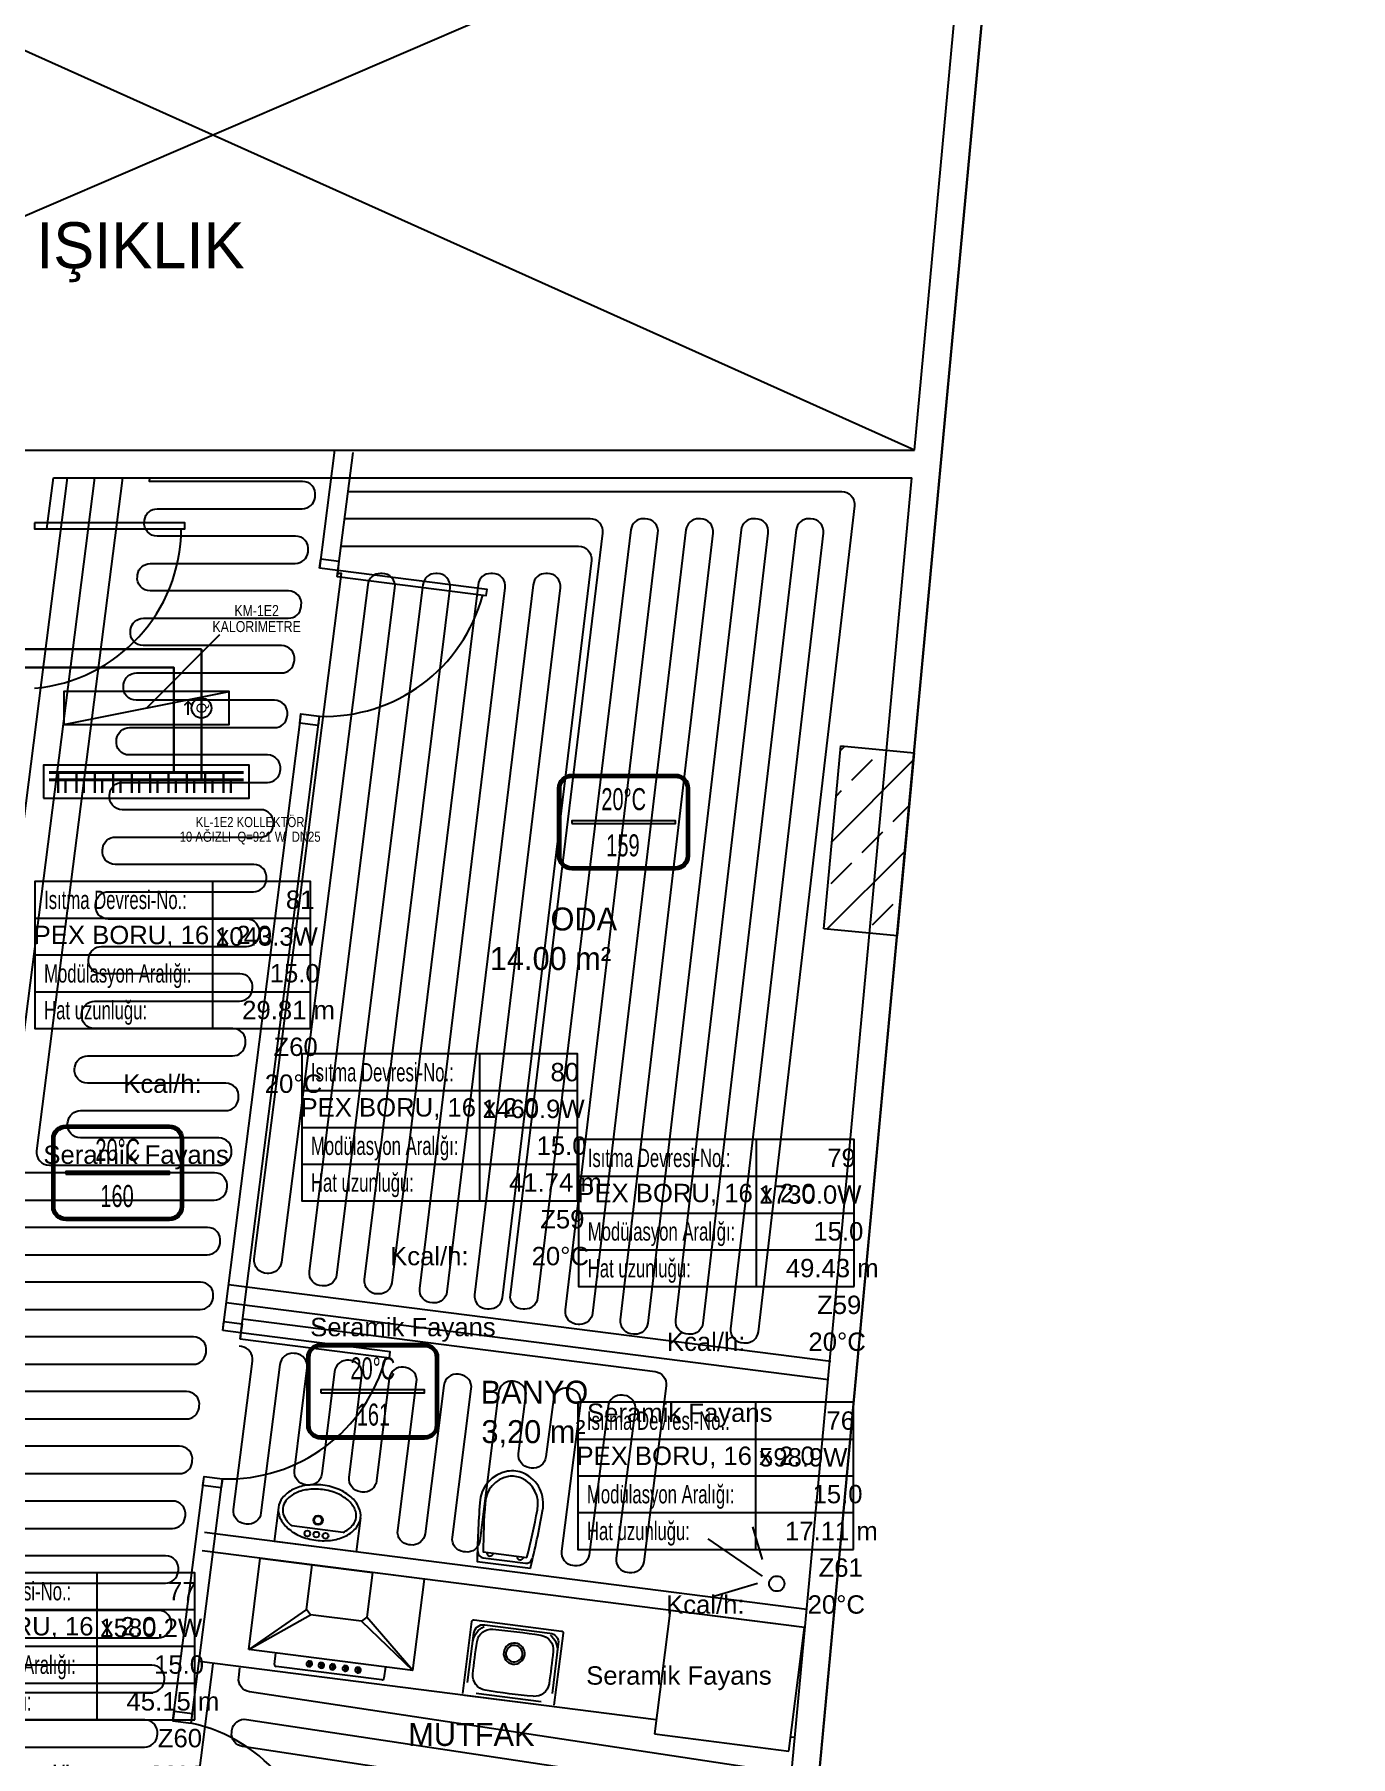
# Model space of a CAD drawing. Header units: centimetres. Extents: x 247996 to 315152, y -468471 to -440326.
# Drawn here: x 286127 to 286843, y -446262 to -445326 of the extents above; entities that cross this region are included whole.
import ezdxf
from ezdxf.enums import TextEntityAlignment as Align

# ---------------------------------------------------------------- set-up
doc = ezdxf.new("R2010")
doc.units = ezdxf.units.CM
doc.linetypes.add('ISITMA DONUS HATTI', pattern=[1.66, 1.57, -0.02, -0.07])
for name, color, linetype in [('SCOTT-MKDU0', 50, 'CONTINUOUS'), ('SCOTT-MTY-ISIKAYBIMAHAL', 2, 'CONTINUOUS'), ('SCOTT-MTY-KALORIMETRE', 6, 'Continuous'), ('SCOTT-MTY-KOLLETÖR', 7, 'CONTINUOUS'), ('SCOTT-MTY-PEX-BORU', 1, 'CONTINUOUS'), ('SCOTT-MTY-RADYATÖR', 2, 'CONTINUOUS'), ('SCOTT-MTY-SAYAC', 3, 'Continuous'), ('SCOTT-MTY-VANA', 1, 'Continuous')]:
    doc.layers.add(name, color=color, linetype=linetype)
doc.layers.add('SCOTT-MTY-ISITMA-DONUS-BORU', color=30, linetype='ISITMA DONUS HATTI', lineweight=30)
doc.layers.add('SCOTT-MTY-ISITMA-GIDIS-BORU', color=10, linetype='CONTINUOUS', lineweight=30)
doc.styles.add('MtXpl_Comic_Sans_MS', font='comic.ttf')
doc.styles.add('MTYCAPLT', font='arial.ttf')
doc.styles.add('ROTAS', font='arial.ttf')

# ---------------------------------------------------------------- blocks, each defined once
blk = doc.blocks.new('T-DOLAP')
blk.add_line((-45, -9), (45, 9))
blk.add_lwpolyline([(-45, -9), (45, -9), (45, 9), (-45, 9)], close=True)
blk = doc.blocks.new('T-KALORIMETRE')
for p, q in [((-10, 0), (-6, 0)), ((6, 0), (10, 0))]:
    blk.add_line(p, q)
blk.add_lwpolyline([(-4, 8), (4, 8), (2, 10), (4, 8), (2, 6)])
blk.add_circle((0, 0), 6)
at = {"style": 'ROTAS'}
blk.add_text('Q', height=6, dxfattribs=at).set_placement((0, 0), align=Align.MIDDLE_CENTER)
blk = doc.blocks.new('MTY-RADYATOR MAHAL0')
at = {"layer": 'SCOTT-MTY-ISIKAYBIMAHAL', "color": 2}
for points in [[(-35.71, 18.44), (-35.71, -18.44, 0.414214), (-28.21, -25.94), (28.21, -25.94, 0.414214), (35.71, -18.44), (35.71, 18.44, 0.414214), (28.21, 25.94), (-28.21, 25.94, 0.414214)], [(-34.21, 18.44), (-34.21, -18.44, 0.414214), (-28.21, -24.44), (28.21, -24.44, 0.414214), (34.21, -18.44), (34.21, 18.44, 0.414214), (28.21, 24.44), (-28.21, 24.44, 0.414214)]]:
    blk.add_lwpolyline(points, format="xyb", close=True, dxfattribs=at)
at = {"layer": 'SCOTT-MTY-ISIKAYBIMAHAL', "color": 4}
for points in [[(-35.21, 18.44), (-35.21, -18.44, 0.414214), (-28.21, -25.44), (28.21, -25.44, 0.414214), (35.21, -18.44), (35.21, 18.44, 0.414214), (28.21, 25.44), (-28.21, 25.44, 0.414214)], [(-34.71, 18.44), (-34.71, -18.44, 0.414214), (-28.21, -24.94), (28.21, -24.94, 0.414214), (34.71, -18.44), (34.71, 18.44, 0.414214), (28.21, 24.94), (-28.21, 24.94, 0.414214)]]:
    blk.add_lwpolyline(points, format="xyb", close=True, dxfattribs=at)
at = {"layer": 'SCOTT-MTY-ISIKAYBIMAHAL', "color": 2}
blk.add_lwpolyline([(-28.21, 0.75), (28.21, 0.75), (28.21, -0.75), (-28.21, -0.75)], close=True, dxfattribs=at)
at = {"layer": 'SCOTT-MTY-ISIKAYBIMAHAL', "color": 1, "style": 'MTYCAPLT', "width": 0.65}
for tag, p in [('MAHAL_001', (-14.86, 29.85)), ('NO_001', (-8.34, 6.72))]:
    blk.add_attdef(tag, p, '', height=12, rotation=359.99998, dxfattribs=at)
at = {"layer": 'SCOTT-MTY-ISIKAYBIMAHAL', "color": 4, "style": 'MTYCAPLT', "width": 0.65}
for tag, p in [('DERECE_001', (-22.83, -18.47)), ('ISIKAYBI_001', (-22.73, -41.1))]:
    blk.add_attdef(tag, p, '', height=12, rotation=359.99998, dxfattribs=at)
blk.add_attdef('ALAN', text='', height=12, rotation=359.99998, dxfattribs=at).set_placement((0, -50), align=Align.MIDDLE_CENTER)
blk = doc.blocks.new('MTY-ETIKET')
at = {"layer": 'SCOTT-MTY-RADYATÖR'}
for p, q in [((2.687, 0), (2.687, 8)), ((-7, 6), (8, 6)), ((-7, 4), (8, 4)), ((-7, 2), (8, 2))]:
    blk.add_line(p, q, dxfattribs=at)
blk.add_lwpolyline([(8, 0), (8, 8), (-7, 8), (-7, 0)], close=True, dxfattribs=at)
at = {"layer": 'SCOTT-MTY-RADYATÖR', "style": 'MTYCAPLT', "width": 0.65}
for s, p in [('Isıtma Devresi-No.:', (-6.5, 7)), ('Modülasyon Aralığı:', (-6.5, 3)), ('Hat uzunluğu:', (-6.5, 1))]:
    blk.add_text(s, height=1, rotation=359.99998, dxfattribs=at).set_placement(p, align=Align.MIDDLE_LEFT)
for tag, p in [('NO1_001', (5.8, 6.5)), ('AR_001', (6.25, 2.5)), ('UZ_001', (6.312, 0.509))]:
    blk.add_attdef(tag, p, '', height=1, rotation=359.99998, dxfattribs=at)
at = {"layer": 'SCOTT-MTY-RADYATÖR', "color": 2, "style": 'MTYCAPLT', "width": 0.65}
for tag, p in [('BORU_001', (-7.069, 4.59)), ('YER_001', (2.898, 4.5))]:
    blk.add_attdef(tag, p, '', height=1, dxfattribs=at)

msp = doc.modelspace()

# ---------------------------------------------------------------- linework, layer by layer
at = {"layer": 'SCOTT-MKDU0', "color": 8, "ltscale": 0.03}
for p, q in [((286455.97, -447327.49), (286843.21, -443160.12)), ((286843.21, -443160.12), (286455.97, -447327.49)), ((285826.1, -445551.67), (286638.44, -445201.67)), ((286605.92, -445551.67), (285826.1, -445201.67)), ((286605.92, -445551.67), (286638.44, -445201.67)), ((285550.35, -445551.67), (286605.92, -445551.67)), ((286282.38, -445615.83), (286290.56, -445551.67)), ((286291.89, -445620.38), (286300.48, -445552.93)), ((286133.89, -445594.49), (286137.44, -445566.67)), ((286137.44, -445566.67), (286604.52, -445566.67)), ((286441.32, -447322.93), (286604.52, -445566.67)), ((286229.52, -446030.62), (286272.27, -445695.19)), ((286239.02, -446035.17), (286282.19, -445696.43)), ((286556.61, -445812.12), (286565.86, -445712.55)), ((286565.77, -445714.96), (286567.98, -445712.75)), ((286565.86, -445712.55), (286605.69, -445716.25)), ((286561.1, -445764.53), (286605.46, -445720.17)), ((286571.91, -445731.26), (286583.14, -445720.04)), ((286605.69, -445716.25), (286596.43, -445815.82)), ((286563.43, -445739.74), (286566.3, -445736.88)), ((286594.37, -445753.71), (286603.12, -445744.96)), ((286577.53, -445770.55), (286588.75, -445759.33)), ((286558.26, -445812.27), (286600.78, -445769.75)), ((286560.69, -445787.39), (286571.91, -445776.16)), ((286583.14, -445809.84), (286594.37, -445798.62)), ((286596.43, -445815.82), (286556.61, -445812.12)), ((286560.33, -446047.43), (286232.7, -446005.68)), ((286559.07, -446057.35), (286231.44, -446015.6)), ((286202.48, -446242.85), (286219.41, -446109.97)), ((286212.4, -446244.12), (286229.33, -446111.24)), ((286259.86, -446126.83), (286257.5, -446145.33)), ((286304.52, -446132.52), (286302.16, -446151.02)), ((286547.32, -446182.27), (286219.69, -446140.51)), ((286302.16, -446151.02), (286257.5, -446145.33)), ((286294.99, -446140.4), (286267.11, -446136.85)), ((286523.22, -446164.12), (286493.71, -446143.81)), ((286523.21, -446155.09), (286517.91, -446137.44)), ((286546.05, -446192.19), (286218.43, -446150.43)), ((286243.66, -446204.05), (286249.98, -446154.46)), ((286249.98, -446154.46), (286278.25, -446158.06)), ((286339.26, -446165.83), (286310.99, -446162.23)), ((286332.94, -446215.43), (286339.26, -446165.83)), ((286520.59, -446168.12), (286496.22, -446175.44)), ((286275.16, -446182.36), (286243.66, -446204.05)), ((286473.03, -446182.88), (286464.47, -446250.02)), ((286546.05, -446192.19), (286473.03, -446182.88)), ((286243.66, -446204.05), (286277.32, -446185.16)), ((286305.1, -446188.7), (286332.94, -446215.43)), ((286332.94, -446215.43), (286307.89, -446186.53)), ((286360.17, -446227.98), (286365.16, -446188.87)), ((286366.27, -446188), (286413.89, -446194.07)), ((286372.14, -446190.61), (286407.56, -446195.13)), ((286537.5, -446259.33), (286546.05, -446192.19)), ((286362.79, -446222.11), (286366.21, -446195.2)), ((286412.14, -446201.05), (286408.71, -446227.96)), ((286414.76, -446195.19), (286409.77, -446234.3)), ((286465.44, -446242.4), (286216.65, -446210.69)), ((286332.94, -446215.43), (286243.66, -446204.05)), ((286257.73, -446212.2), (286258.52, -446205.95)), ((286276.58, -446210.32), (286276.25, -446212.87)), ((286276.58, -446210.32), (286277.19, -446210.4)), ((286277.19, -446210.4), (286276.87, -446212.95)), ((286283.11, -446211.15), (286282.79, -446213.7)), ((286283.11, -446211.15), (286283.72, -446211.23)), ((286283.72, -446211.23), (286283.4, -446213.78)), ((286316.13, -446220.65), (286258.59, -446213.32)), ((286276.25, -446212.87), (286276.19, -446213.38)), ((286276.8, -446213.46), (286276.19, -446213.38)), ((286276.87, -446212.95), (286276.8, -446213.46)), ((286282.79, -446213.7), (286282.72, -446214.21)), ((286283.33, -446214.29), (286282.72, -446214.21)), ((286283.4, -446213.78), (286283.33, -446214.29)), ((286288.89, -446214.48), (286288.82, -446214.99)), ((286288.82, -446214.99), (286289.43, -446215.07)), ((286289.21, -446211.93), (286288.89, -446214.48)), ((286289.21, -446211.93), (286289.82, -446212)), ((286289.5, -446214.56), (286289.43, -446215.07)), ((286289.82, -446212), (286289.5, -446214.56)), ((286295.82, -446215.36), (286295.76, -446215.86)), ((286295.76, -446215.87), (286296.37, -446215.95)), ((286296.15, -446212.81), (286295.82, -446215.36)), ((286296.15, -446212.81), (286296.76, -446212.89)), ((286296.44, -446215.44), (286296.37, -446215.95)), ((286296.76, -446212.89), (286296.44, -446215.44)), ((286302.76, -446216.25), (286302.7, -446216.75)), ((286302.7, -446216.76), (286303.31, -446216.84)), ((286303.09, -446213.7), (286302.76, -446216.25)), ((286303.09, -446213.7), (286303.7, -446213.77)), ((286303.38, -446216.33), (286303.31, -446216.84)), ((286303.7, -446213.77), (286303.38, -446216.33)), ((286318.04, -446213.53), (286317.25, -446219.78)), ((286408.65, -446235.16), (286361.04, -446229.09)), ((286402.79, -446232.55), (286367.37, -446228.04)), ((286464.47, -446250.02), (286537.5, -446259.33)), ((286540.98, -446252.03), (286538.47, -446251.71))]:
    msp.add_line(p, q, dxfattribs=at)
for points in [[(286127.09, -445591.17), (286127.09, -445594.49), (286208.96, -445594.49), (286208.96, -445591.17)], [(286292.15, -445617.07), (286291.73, -445620.36), (286372.94, -445630.71), (286373.36, -445627.42)], [(286239.44, -446031.88), (286239.02, -446035.17), (286320.23, -446045.52), (286320.65, -446042.23)]]:
    msp.add_lwpolyline(points, close=True, dxfattribs=at)
for points in [[(286282.23, -445615.81), (286282.86, -445610.85), (286292.78, -445612.11), (286292.15, -445617.07), (286282.23, -445615.81)], [(286271.48, -445700.13), (286272.11, -445695.17), (286282.03, -445696.43), (286281.4, -445701.39), (286271.48, -445700.13)], [(286229.52, -446030.62), (286230.16, -446025.66), (286240.08, -446026.92), (286239.44, -446031.88), (286229.52, -446030.62)], [(286218.78, -446114.93), (286219.41, -446109.97), (286229.33, -446111.24), (286228.7, -446116.2), (286218.78, -446114.93)], [(286203.11, -446237.89), (286202.48, -446242.85), (286212.4, -446244.12), (286213.03, -446239.16), (286203.11, -446237.89)]]:
    msp.add_lwpolyline(points, dxfattribs=at)
for points in [[(286396.95, -446159.89, 0.01664), (286403.57, -446128.64, 0.351622), (286393.28, -446108.26, 0.068714), (286388.97, -446107.1, 0.068714), (286384.5, -446107.14, 0.351622), (286369.43, -446124.29, 0.01664), (286368, -446156.2)], [(286395.1, -446154.04, 0.016866), (286400.74, -446128.09, 0.351778), (286392.12, -446110.9, 0.068022), (286388.6, -446109.95, 0.068022), (286384.96, -446109.99, 0.351778), (286372.3, -446124.47, 0.016866), (286371.25, -446151)]]:
    msp.add_lwpolyline(points, format="xyb", close=True, dxfattribs=at)
msp.add_lwpolyline([(286368.41, -446150.76, 0.389191), (286371.34, -446154.23), (286382.77, -446155.69), (286394.2, -446157.14, 0.389191), (286397.91, -446154.52, 0.389191)], format="xyb", dxfattribs=at)
for centre, radius in [((286281.42, -446133.72), 2.52), ((286281.42, -446133.72), 2.12), ((286275.59, -446140.99), 1.56), ((286280.47, -446141.61), 1.56), ((286285.47, -446142.25), 1.56), ((286531, -446168.29, 51), 4.14)]:
    msp.add_circle(centre, radius, dxfattribs=at)
for centre, radius, start, end in [((286119.43, -445593.92), 87.59, 275.01909, 359.63134), ((286285.07, -445607.53), 88.95, 268.0454, 345.06256), ((286232.36, -446022.34), 88.95, 268.0454, 345.06256), ((286275.44, -446132.45), 17.19, 116.57196, 141.0239), ((286278.52, -446138.61), 24.08, 98.25488, 116.57196), ((286278.52, -446138.61), 21.68, 98.25488, 116.57196), ((286279.87, -446147.91), 33.47, 82.73731, 98.25488), ((286279.87, -446147.91), 31.07, 82.73731, 98.25488), ((286279.87, -446147.91), 31.07, 67.21974, 82.73731), ((286279.87, -446147.91), 33.47, 67.21974, 82.73731), ((286283.5, -446139.25), 24.08, 48.90265, 67.21974), ((286270.1, -446128.14), 10.33, 172.73731, 204.45072), ((286270.1, -446128.14), 10.33, 141.0239, 172.73731), ((286270.1, -446128.14), 7.93, 141.0239, 172.73731), ((286275.44, -446132.45), 14.8, 116.57196, 141.0239), ((286283.5, -446139.25), 21.68, 48.90265, 67.21974), ((286288.03, -446134.06), 14.8, 24.45072, 48.90265), ((286288.03, -446134.06), 17.19, 24.45072, 48.90265), ((286276.35, -446125.3), 17.19, 204.45072, 228.90265), ((286270.1, -446128.14), 7.93, 172.73731, 204.45072), ((286276.35, -446125.3), 14.8, 204.45072, 231.36057), ((286288.94, -446126.9), 14.8, 294.11405, 321.0239), ((286294.28, -446131.22), 7.93, 321.0239, 352.73731), ((286294.28, -446131.22), 7.93, 352.73731, 24.45072), ((286294.28, -446131.22), 10.33, 321.0239, 352.73731), ((286294.28, -446131.22), 10.33, 352.73731, 24.45072), ((286280.88, -446120.1), 24.08, 228.90265, 247.21974), ((286284.51, -446111.45), 33.47, 247.21974, 262.73731), ((286284.51, -446111.45), 33.47, 262.73731, 278.25488), ((286285.86, -446120.74), 24.08, 278.25488, 296.57196), ((286288.94, -446126.9), 17.19, 296.57196, 321.0239), ((286374.94, -446151.47), 1.78, 172.73731, 352.73731), ((286391.41, -446153.57), 1.78, 172.73731, 352.73731), ((286276.66, -446211.9), 1.54, 93.31269, 252.19936), ((286276.66, -446211.9), 1.54, 275.36081, 70.11399), ((286283.19, -446212.73), 1.54, 93.31269, 252.19936), ((286258.72, -446212.32), 1, 172.73731, 262.73731), ((286283.19, -446212.73), 1.54, 275.36081, 70.11399), ((286289.29, -446213.51), 1.54, 93.31269, 252.19936), ((286289.29, -446213.51), 1.54, 275.36081, 70.11399), ((286296.23, -446214.39), 1.54, 93.31269, 252.19936), ((286296.23, -446214.39), 1.54, 275.36081, 70.11399), ((286303.17, -446215.28), 1.54, 93.31269, 252.19936), ((286303.17, -446215.28), 1.54, 275.36081, 70.11399), ((286316.25, -446219.66), 1, 262.73731, 352.73731), ((286193.04, -446330.93), 88.95, 0.41205, 77.42922)]:
    msp.add_arc(centre, radius, start, end, dxfattribs=at)
at = {"layer": 'SCOTT-MKDU0', "color": 8, "ltscale": 0.03, "extrusion": (0, 0, -1)}
for centre, major_axis, start_param, end_param in [((286366.15, -446188.99), (0.791, 0.612), 3.926991, 5.497787), ((286375.71, -446200.97), (-6.18, 7.99), 5.524757, 6.541187), ((286371.47, -446195.87), (-3.24, 4.19), 5.497787, 7.068583), ((286696.25, -446250.64), (-203.35, 262.75), 5.470817, 5.524757), ((286375.83, -446200.99), (-4.9, 6.33), 5.524757, 7.028844), ((286347.65, -446524.02), (329.58, -42), 4.67265, 4.752129), ((286388.13, -446206.34), (-3.52, 4.55), 3.926991, 10.210176), ((286388.13, -446206.34), (-2.75, 3.56), 3.926991, 10.210176), ((286401.38, -446204.25), (-4.9, 6.33), 0.825137, 2.329224), ((286406.89, -446200.38), (4.19, 3.24), -0.785398, 0.785398), ((286401.51, -446204.25), (7.99, 6.18), -0.258001, 0.758428), ((286413.76, -446195.06), (0.791, 0.612), -0.785398, 0.785398), ((286078.75, -446171.95), (262.75, 203.35), 0.758428, 0.812368), ((286373.62, -446218.34), (6.33, 4.9), 2.395934, 3.900021), ((286427.35, -445898.58), (329.58, -42), 1.531058, 1.610536), ((286399.17, -446221.6), (6.33, 4.9), 0.812368, 2.316455)]:
    msp.add_ellipse(centre, major_axis=major_axis, ratio=1, start_param=start_param, end_param=end_param, dxfattribs=at)
at = {"layer": 'SCOTT-MKDU0', "color": 8, "ltscale": 0.03, "invisible_edges": 1}
for points in [[(286307.89, -446186.53), (286275.16, -446182.36), (286278.25, -446158.06), (286310.99, -446162.23)], [(286275.16, -446182.36), (286307.89, -446186.53), (286305.1, -446188.7), (286277.32, -446185.16)]]:
    msp.add_3dface(points, dxfattribs=at)
at = {"layer": 'SCOTT-MTY-ISITMA-DONUS-BORU'}
for points in [[(285760, -445660), (286218, -445660), (286218, -445683)], [(286218, -445683), (286218, -445701)], [(286218, -445701), (286218, -445731)], [(286144, -445738), (286144, -445731)], [(286154, -445738), (286154, -445731)], [(286164, -445738), (286164, -445731)], [(286174, -445738), (286174, -445731)], [(286184, -445738), (286184, -445731)], [(286194, -445738), (286194, -445731)], [(286204, -445738), (286204, -445731)], [(286214, -445738), (286214, -445731)], [(286224, -445738), (286224, -445731)], [(286234, -445738), (286234, -445731)]]:
    msp.add_lwpolyline(points, dxfattribs=at)
at = {"layer": 'SCOTT-MTY-ISITMA-DONUS-BORU', "const_width": 1.6}
msp.add_lwpolyline([(286135, -445731), (286241, -445731)], dxfattribs=at)
at = {"layer": 'SCOTT-MTY-ISITMA-GIDIS-BORU'}
for points in [[(285745, -445680), (285745, -445670), (286203, -445670), (286203, -445683)], [(286203, -445683), (286203, -445701)], [(286203, -445701), (286203, -445727)], [(286140, -445738), (286140, -445727)], [(286150, -445738), (286150, -445727)], [(286160, -445738), (286160, -445727)], [(286170, -445738), (286170, -445727)], [(286180, -445738), (286180, -445727)], [(286190, -445738), (286190, -445727)], [(286200, -445738), (286200, -445727)], [(286210, -445738), (286210, -445727)], [(286220, -445738), (286220, -445727)], [(286230, -445738), (286230, -445727)]]:
    msp.add_lwpolyline(points, dxfattribs=at)
at = {"layer": 'SCOTT-MTY-ISITMA-GIDIS-BORU', "const_width": 1.6}
msp.add_lwpolyline([(286135, -445727), (286241, -445727)], dxfattribs=at)
at = {"layer": 'SCOTT-MTY-KALORIMETRE'}
msp.add_line((286188, -445692), (286228, -445652), dxfattribs=at)
at = {"layer": 'SCOTT-MTY-KOLLETÖR'}
msp.add_lwpolyline([(286132, -445741), (286244, -445741), (286244, -445723), (286132, -445723)], close=True, dxfattribs=at)
at = {"layer": 'SCOTT-MTY-PEX-BORU'}
for points in [[(286144.94, -445566.67), (286050.35, -446308.87, 0.451847)], [(286174.94, -445566.67), (286128.27, -445932.81, 0.451847), (286135.22, -445940.69), (286227.32, -445940.69, 0.377556), (286234.26, -445934.58), (286234.37, -445933.7, 0.451847), (286227.43, -445925.81), (286152.11, -445925.81, -0.451847), (286145.17, -445917.93), (286145.28, -445917.05, -0.377556), (286152.23, -445910.93), (286231.11, -445910.93, 0.377556), (286238.05, -445904.82), (286238.17, -445903.94, 0.451847), (286231.22, -445896.05), (286155.91, -445896.05, -0.451847), (286148.96, -445888.17), (286149.08, -445887.29, -0.377556), (286156.02, -445881.18), (286234.9, -445881.18, 0.377556), (286241.85, -445875.06), (286241.96, -445874.18, 0.451847), (286235.02, -445866.3), (286159.7, -445866.3, -0.451847), (286152.76, -445858.41), (286152.87, -445857.53, -0.377556), (286159.81, -445851.42), (286238.7, -445851.42, 0.377556), (286245.64, -445845.3), (286245.75, -445844.42, 0.451847), (286238.81, -445836.54), (286163.49, -445836.54, -0.451847), (286156.55, -445828.65), (286156.66, -445827.77, -0.377556), (286163.6, -445821.66), (286242.49, -445821.66, 0.377556), (286249.43, -445815.54), (286249.54, -445814.66, 0.451847), (286242.6, -445806.78), (286167.29, -445806.78, -0.451847), (286160.34, -445798.89), (286160.45, -445798.01, -0.377556), (286167.4, -445791.9), (286246.28, -445791.9, 0.377556), (286253.23, -445785.78), (286253.34, -445784.9, 0.451847), (286246.39, -445777.02), (286171.08, -445777.02, -0.451847), (286164.13, -445769.13), (286164.25, -445768.25, -0.377556), (286171.19, -445762.14), (286250.07, -445762.14, 0.377556), (286257.02, -445756.02), (286257.13, -445755.14, 0.451847), (286250.19, -445747.26), (286174.87, -445747.26, -0.451847), (286167.93, -445739.37), (286168.04, -445738.49, -0.377556), (286174.98, -445732.38), (286253.87, -445732.38, 0.377556), (286260.81, -445726.26), (286260.92, -445725.38, 0.451847), (286253.98, -445717.5), (286178.66, -445717.5, -0.451847), (286171.72, -445709.61), (286171.83, -445708.73, -0.377556), (286178.77, -445702.62), (286257.66, -445702.62, 0.377556), (286264.6, -445696.5), (286264.72, -445695.62, 0.451847), (286257.77, -445687.74), (286182.46, -445687.74, -0.451847), (286175.51, -445679.85), (286175.62, -445678.98, -0.377556), (286182.57, -445672.86), (286261.45, -445672.86, 0.377556), (286268.4, -445666.75), (286268.51, -445665.87, 0.451847), (286261.56, -445657.98), (286186.25, -445657.98, -0.451847), (286179.3, -445650.1), (286179.42, -445649.22, -0.377556), (286186.36, -445643.1), (286265.24, -445643.1, 0.377556), (286272.19, -445636.99), (286272.3, -445636.11, 0.451847), (286265.36, -445628.22), (286190.04, -445628.22, -0.451847), (286183.1, -445620.34), (286183.21, -445619.46, -0.377556), (286190.15, -445613.34), (286269.04, -445613.34, 0.377556), (286275.98, -445607.23), (286276.09, -445606.35, 0.451847), (286269.15, -445598.46), (286193.83, -445598.46, -0.451847), (286186.89, -445590.58), (286187, -445589.7, -0.377556), (286193.95, -445583.58), (286272.83, -445583.58, 0.377556), (286279.77, -445577.47), (286279.89, -445576.59, 0.451847), (286272.94, -445568.7), (286189.68, -445568.7), (286189.94, -445566.67)], [(286297.78, -445574.11), (286566.32, -445574.11, -0.451847), (286573.26, -445581.99), (286520.83, -446031.38, -0.377556), (286513.89, -446037.5), (286513, -446037.5, -0.451847), (286506.06, -446029.61), (286556.37, -445596.87, 0.451847), (286549.42, -445588.99), (286548.54, -445588.99, 0.377556), (286541.59, -445595.1), (286490.83, -446026.51, -0.377556), (286483.89, -446032.63), (286483, -446032.63, -0.451847), (286476.06, -446024.74), (286526.37, -445596.87, 0.451847), (286519.42, -445588.99), (286518.54, -445588.99, 0.377556), (286511.59, -445595.1), (286460.83, -446026.51, -0.377556), (286453.89, -446032.63), (286453, -446032.63, -0.451847), (286446.06, -446024.74), (286496.37, -445596.87, 0.451847), (286489.42, -445588.99), (286488.54, -445588.99, 0.377556), (286481.59, -445595.1), (286430.83, -446021.15, -0.377556), (286423.89, -446027.27), (286423, -446027.27, -0.451847), (286416.06, -446019.38), (286466.37, -445596.87, 0.451847), (286459.42, -445588.99), (286458.54, -445588.99, 0.377556), (286451.59, -445595.1), (286400.83, -446012.87, -0.377556), (286393.89, -446018.99), (286393, -446018.99, -0.451847), (286386.06, -446011.1), (286436.37, -445596.87, 0.451847), (286429.42, -445588.99), (286295.89, -445588.99)], [(286293.99, -445603.87), (286423.2, -445603.87, -0.451847), (286430.15, -445611.75), (286381.51, -446012.87, -0.377556), (286374.57, -446018.99), (286373.68, -446018.99, -0.451847), (286366.74, -446011.1), (286413.25, -445626.63, 0.451847), (286406.31, -445618.75), (286405.42, -445618.75, 0.377556), (286398.48, -445624.86), (286351.51, -446009.46, -0.377556), (286344.57, -446015.58), (286343.68, -446015.58, -0.451847), (286336.74, -446007.69), (286383.25, -445626.63, 0.451847), (286376.31, -445618.75), (286375.42, -445618.75, 0.377556), (286368.48, -445624.86), (286321.51, -446004.59, -0.377556), (286314.57, -446010.71), (286313.68, -446010.71, -0.451847), (286306.74, -446002.82), (286353.25, -445626.63, 0.451847), (286346.31, -445618.75), (286345.42, -445618.75, 0.377556), (286338.48, -445624.86), (286291.51, -446000.21, -0.377556), (286284.57, -446006.32), (286283.68, -446006.32, -0.451847), (286276.74, -445998.44), (286323.25, -445626.63, 0.451847), (286316.31, -445618.75), (286315.42, -445618.75, 0.377556), (286308.48, -445624.86), (286261.51, -445993.39, -0.377556), (286254.57, -445999.5), (286253.68, -445999.5, -0.451847), (286246.74, -445991.62), (286294.25, -445618.75), (286292.09, -445618.75)], [(286116.02, -445959.64), (286224.9, -445959.64, 0.377556), (286231.85, -445953.53), (286231.96, -445952.65, 0.451847), (286225.02, -445944.76), (286119.7, -445944.76, -0.451847)], [(286112.23, -445989.4), (286221.11, -445989.4, 0.377556), (286228.06, -445983.29), (286228.17, -445982.41, 0.451847), (286221.22, -445974.52), (286115.91, -445974.52, -0.451847)], [(286108.43, -446019.16), (286217.32, -446019.16, 0.377556), (286224.26, -446013.04), (286224.37, -446012.17, 0.451847), (286217.43, -446004.28), (286112.12, -446004.28, -0.451847)], [(286240.41, -446024.3), (286464.79, -446052.9, -0.414214), (286470.85, -446060.73), (286458.66, -446156.35, -0.414214), (286450.83, -446162.41), (286449.84, -446162.28, -0.414214), (286443.78, -446154.46), (286454.07, -446073.71, 0.414214), (286448.01, -446065.88), (286447.02, -446065.75, 0.414214), (286439.19, -446071.81), (286428.9, -446152.56, -0.414214), (286421.07, -446158.62), (286420.08, -446158.49, -0.414214), (286414.02, -446150.66), (286424.31, -446069.92, 0.414214), (286418.25, -446062.09), (286417.26, -446061.96, 0.414214), (286409.43, -446068.02), (286405.32, -446099.37, -0.414214), (286397.49, -446105.43), (286396.5, -446105.3, -0.414214), (286390.44, -446097.47), (286394.55, -446066.12, 0.414214), (286388.49, -446058.3), (286387.5, -446058.17, 0.414214), (286379.67, -446064.23), (286369.38, -446144.97, -0.414214), (286361.55, -446151.03), (286360.56, -446150.91, -0.414214), (286354.5, -446143.08), (286364.79, -446062.33, 0.414214), (286358.73, -446054.5), (286357.74, -446054.38, 0.414214), (286349.91, -446060.44), (286339.62, -446141.18, -0.414214), (286331.79, -446147.24), (286330.8, -446147.11, -0.414214), (286324.74, -446139.29), (286335.03, -446058.54, 0.414214), (286328.97, -446050.71), (286327.98, -446050.58, 0.414214), (286320.15, -446056.64), (286313.26, -446112.38, -0.414214), (286305.43, -446118.44), (286304.44, -446118.31, -0.414214), (286298.38, -446110.49), (286305.27, -446054.75, 0.414214), (286299.22, -446046.92), (286298.22, -446046.79, 0.414214), (286290.39, -446052.85), (286283.5, -446108.59, -0.414214), (286275.67, -446114.65), (286274.68, -446114.52, -0.414214), (286268.62, -446106.69), (286275.51, -446050.95, 0.414214), (286269.46, -446043.13), (286268.46, -446043, 0.414214), (286260.64, -446049.06), (286250.34, -446129.8, -0.414214), (286242.52, -446135.86), (286241.52, -446135.74, -0.414214), (286235.47, -446127.91), (286245.76, -446047.16, 0.414214), (286239.7, -446039.33), (286238.51, -446039.18)], [(286104.64, -446048.92), (286213.53, -446048.92, 0.377556), (286220.47, -446042.8), (286220.58, -446041.92, 0.451847), (286213.64, -446034.04), (286108.32, -446034.04, -0.451847)], [(286100.85, -446078.68), (286209.73, -446078.68, 0.377556), (286216.68, -446072.56), (286216.79, -446071.68, 0.451847), (286209.85, -446063.8), (286104.53, -446063.8, -0.451847)], [(286097.06, -446108.44), (286205.94, -446108.44, 0.377556), (286212.88, -446102.32), (286213, -446101.44, 0.451847), (286206.05, -446093.56), (286100.74, -446093.56, -0.451847)], [(286093.26, -446138.2), (286202.15, -446138.2, 0.377556), (286209.09, -446132.08), (286209.2, -446131.2, 0.451847), (286202.26, -446123.32), (286096.94, -446123.32, -0.451847)], [(286089.47, -446167.96), (286198.36, -446167.96, 0.377556), (286205.3, -446161.84), (286205.41, -446160.96, 0.451847), (286198.47, -446153.08), (286093.15, -446153.08, -0.451847)], [(286085.68, -446197.72), (286194.56, -446197.72, 0.377556), (286201.51, -446191.6), (286201.62, -446190.72, 0.451847), (286194.68, -446182.84), (286089.36, -446182.84, -0.451847)], [(286081.89, -446227.47), (286190.77, -446227.47, 0.377556), (286197.71, -446221.36), (286197.83, -446220.48, 0.451847), (286190.88, -446212.6), (286085.57, -446212.6, -0.451847)], [(286224.07, -446211.82), (286210.12, -446321.28, 0.407292)], [(286521.78, -446269.26), (286244.12, -446227.17, -0.407292), (286238.23, -446219.37), (286238.9, -446214.07)], [(286078.09, -446257.23), (286186.98, -446257.23, 0.377556), (286193.92, -446251.12), (286194.03, -446250.24, 0.451847), (286187.09, -446242.35), (286081.77, -446242.35, -0.451847)], [(286517.99, -446299.02), (286240.33, -446256.93, -0.407292), (286234.43, -446249.13), (286234.56, -446248.14, -0.42117), (286242.55, -446242.1), (286519.56, -446284.09, 0.42117)]]:
    msp.add_lwpolyline(points, format="xyb", dxfattribs=at)
msp.add_lwpolyline([(286112.76, -445936.88), (286159.94, -445566.67)], dxfattribs=at)

# ---------------------------------------------------------------- block references
at = {"layer": 'SCOTT-MTY-KALORIMETRE', "xscale": 0.9, "yscale": 0.9, "rotation": 90}
msp.add_blockref('T-KALORIMETRE', (286218, -445692), dxfattribs=at)
at = {"layer": 'SCOTT-MTY-SAYAC'}
msp.add_blockref('T-DOLAP', (286188, -445692), dxfattribs=at)
at = {"layer": 'SCOTT-MTY-VANA'}
ref = msp.add_blockref('MTY-RADYATOR MAHAL0', (286447.66, -445754), dxfattribs=dict(at, xscale=-1, rotation=180))
ref.add_attrib('DERECE_001', '20%%DC', (286435.54, -445747.53), dxfattribs={"layer": 'SCOTT-MTY-ISIKAYBIMAHAL', "color": 4, "height": 12, "rotation": 0.00002, "style": 'MTYCAPLT', "width": 0.65})
ref.add_attrib('NO_001', '159', (286438.21, -445772.65), dxfattribs={"layer": 'SCOTT-MTY-ISIKAYBIMAHAL', "color": 1, "height": 12, "rotation": 0.00002, "style": 'MTYCAPLT', "width": 0.65})
ref = msp.add_blockref('MTY-ETIKET', (286197.36, -445866.3), dxfattribs=dict(at, xscale=10, yscale=10))
ref.add_attrib('UZ_001', '29.81 m', (286240.13, -445861.23), dxfattribs={"layer": 'SCOTT-MTY-RADYATÖR', "height": 10, "rotation": 359.99998, "style": 'MTYCAPLT'})
ref.add_attrib('AR_001', '15.0', (286255.12, -445841.23), dxfattribs={"layer": 'SCOTT-MTY-RADYATÖR', "height": 10, "rotation": 359.99998, "style": 'MTYCAPLT'})
ref.add_attrib('NO1_001', '81', (286263.92, -445801.23), dxfattribs={"layer": 'SCOTT-MTY-RADYATÖR', "height": 10, "rotation": 359.99998, "style": 'MTYCAPLT'})
ref.add_attrib('BORU_001', 'PEX BORU, 16 x 2.0', (286126.67, -445820.4), dxfattribs={"layer": 'SCOTT-MTY-RADYATÖR', "height": 10, "style": 'MTYCAPLT'})
ref.add_attrib('NO_001', 'Z60', (286257.15, -445881.23), dxfattribs={"layer": 'SCOTT-MTY-RADYATÖR', "height": 10, "style": 'MTYCAPLT'})
ref.add_attrib('DERECE_001', '20%%DC', (286252.43, -445901.3), dxfattribs={"layer": 'SCOTT-MTY-RADYATÖR', "height": 10, "style": 'MTYCAPLT'})
ref.add_attrib('KCAL/H:_001', 'Kcal/h:', (286175.43, -445901.3), dxfattribs={"layer": 'SCOTT-MTY-RADYATÖR', "height": 10, "style": 'MTYCAPLT'})
ref.add_attrib('MALZEMECINSI_001', 'Seramik Fayans', (286131.95, -445939.91), dxfattribs={"layer": 'SCOTT-MTY-RADYATÖR', "height": 10, "style": 'MTYCAPLT'})
ref.add_attrib('YER_001', '1043.3W', (286225.37, -445821.23), dxfattribs={"layer": 'SCOTT-MTY-RADYATÖR', "height": 10, "style": 'MTYCAPLT'})
ref = msp.add_blockref('MTY-ETIKET', (286342.55, -445960.08), dxfattribs=dict(at, xscale=10, yscale=10))
ref.add_attrib('UZ_001', '41.74 m', (286385.32, -445955.1), dxfattribs={"layer": 'SCOTT-MTY-RADYATÖR', "height": 10, "rotation": 359.99998, "style": 'MTYCAPLT'})
ref.add_attrib('AR_001', '15.0', (286400.31, -445935.01), dxfattribs={"layer": 'SCOTT-MTY-RADYATÖR', "height": 10, "rotation": 359.99998, "style": 'MTYCAPLT'})
ref.add_attrib('NO1_001', '80', (286407.88, -445895.01), dxfattribs={"layer": 'SCOTT-MTY-RADYATÖR', "height": 10, "rotation": 359.99998, "style": 'MTYCAPLT'})
ref.add_attrib('BORU_001', 'PEX BORU, 16 x 2.0', (286271.86, -445914.18), dxfattribs={"layer": 'SCOTT-MTY-RADYATÖR', "height": 10, "style": 'MTYCAPLT'})
ref.add_attrib('NO_001', 'Z59', (286402.3, -445975.01), dxfattribs={"layer": 'SCOTT-MTY-RADYATÖR', "height": 10, "style": 'MTYCAPLT'})
ref.add_attrib('DERECE_001', '20%%DC', (286397.62, -445995.08), dxfattribs={"layer": 'SCOTT-MTY-RADYATÖR', "height": 10, "style": 'MTYCAPLT'})
ref.add_attrib('KCAL/H:_001', 'Kcal/h:', (286320.62, -445995.08), dxfattribs={"layer": 'SCOTT-MTY-RADYATÖR', "height": 10, "style": 'MTYCAPLT'})
ref.add_attrib('MALZEMECINSI_001', 'Seramik Fayans', (286277.14, -446033.69), dxfattribs={"layer": 'SCOTT-MTY-RADYATÖR', "height": 10, "style": 'MTYCAPLT'})
ref.add_attrib('YER_001', '1460.9W', (286370.56, -445915.01), dxfattribs={"layer": 'SCOTT-MTY-RADYATÖR', "height": 10, "style": 'MTYCAPLT'})
ref = msp.add_blockref('MTY-RADYATOR MAHAL0', (286172.36, -445944.76), dxfattribs=dict(at, xscale=-1, rotation=180))
ref.add_attrib('DERECE_001', '20%%DC', (286160.24, -445938.29), dxfattribs={"layer": 'SCOTT-MTY-ISIKAYBIMAHAL', "color": 4, "height": 12, "rotation": 0.00002, "style": 'MTYCAPLT', "width": 0.65})
ref.add_attrib('NO_001', '160', (286162.94, -445963.4), dxfattribs={"layer": 'SCOTT-MTY-ISIKAYBIMAHAL', "color": 1, "height": 12, "rotation": 0.00002, "style": 'MTYCAPLT', "width": 0.65})
ref = msp.add_blockref('MTY-ETIKET', (286493.17, -446006.68), dxfattribs=dict(at, xscale=10, yscale=10))
ref.add_attrib('UZ_001', '49.43 m', (286535.94, -446001.61), dxfattribs={"layer": 'SCOTT-MTY-RADYATÖR', "height": 10, "rotation": 359.99998, "style": 'MTYCAPLT'})
ref.add_attrib('AR_001', '15.0', (286550.93, -445981.61), dxfattribs={"layer": 'SCOTT-MTY-RADYATÖR', "height": 10, "rotation": 359.99998, "style": 'MTYCAPLT'})
ref.add_attrib('NO1_001', '79', (286558.47, -445941.61), dxfattribs={"layer": 'SCOTT-MTY-RADYATÖR', "height": 10, "rotation": 359.99998, "style": 'MTYCAPLT'})
ref.add_attrib('BORU_001', 'PEX BORU, 16 x 2.0', (286422.47, -445960.78), dxfattribs={"layer": 'SCOTT-MTY-RADYATÖR', "height": 10, "style": 'MTYCAPLT'})
ref.add_attrib('NO_001', 'Z59', (286552.92, -446021.61), dxfattribs={"layer": 'SCOTT-MTY-RADYATÖR', "height": 10, "style": 'MTYCAPLT'})
ref.add_attrib('DERECE_001', '20%%DC', (286548.24, -446041.68), dxfattribs={"layer": 'SCOTT-MTY-RADYATÖR', "height": 10, "style": 'MTYCAPLT'})
ref.add_attrib('KCAL/H:_001', 'Kcal/h:', (286471.24, -446041.68), dxfattribs={"layer": 'SCOTT-MTY-RADYATÖR', "height": 10, "style": 'MTYCAPLT'})
ref.add_attrib('MALZEMECINSI_001', 'Seramik Fayans', (286427.76, -446080.29), dxfattribs={"layer": 'SCOTT-MTY-RADYATÖR', "height": 10, "style": 'MTYCAPLT'})
ref.add_attrib('YER_001', '1730.0W', (286521.18, -445961.61), dxfattribs={"layer": 'SCOTT-MTY-RADYATÖR', "height": 10, "style": 'MTYCAPLT'})
ref = msp.add_blockref('MTY-RADYATOR MAHAL0', (286311.13, -446063.66), dxfattribs=dict(at, xscale=-1, rotation=180))
ref.add_attrib('DERECE_001', '20%%DC', (286299.02, -446057.18), dxfattribs={"layer": 'SCOTT-MTY-ISIKAYBIMAHAL', "color": 4, "height": 12, "rotation": 0.00002, "style": 'MTYCAPLT', "width": 0.65})
ref.add_attrib('NO_001', '161', (286302.45, -446082.3), dxfattribs={"layer": 'SCOTT-MTY-ISIKAYBIMAHAL', "color": 1, "height": 12, "rotation": 0.00002, "style": 'MTYCAPLT', "width": 0.65})
ref = msp.add_blockref('MTY-ETIKET', (286492.72, -446149.61), dxfattribs=dict(at, xscale=10, yscale=10))
ref.add_attrib('UZ_001', '17.11 m', (286535.49, -446144.63), dxfattribs={"layer": 'SCOTT-MTY-RADYATÖR', "height": 10, "rotation": 359.99998, "style": 'MTYCAPLT'})
ref.add_attrib('AR_001', '15.0', (286550.48, -446124.55), dxfattribs={"layer": 'SCOTT-MTY-RADYATÖR', "height": 10, "rotation": 359.99998, "style": 'MTYCAPLT'})
ref.add_attrib('NO1_001', '76', (286558.03, -446084.55), dxfattribs={"layer": 'SCOTT-MTY-RADYATÖR', "height": 10, "rotation": 359.99998, "style": 'MTYCAPLT'})
ref.add_attrib('BORU_001', 'PEX BORU, 16 x 2.0', (286422.02, -446103.71), dxfattribs={"layer": 'SCOTT-MTY-RADYATÖR', "height": 10, "style": 'MTYCAPLT'})
ref.add_attrib('NO_001', 'Z61', (286553.74, -446164.55), dxfattribs={"layer": 'SCOTT-MTY-RADYATÖR', "height": 10, "style": 'MTYCAPLT'})
ref.add_attrib('DERECE_001', '20%%DC', (286547.79, -446184.61), dxfattribs={"layer": 'SCOTT-MTY-RADYATÖR', "height": 10, "style": 'MTYCAPLT'})
ref.add_attrib('KCAL/H:_001', 'Kcal/h:', (286470.79, -446184.61), dxfattribs={"layer": 'SCOTT-MTY-RADYATÖR', "height": 10, "style": 'MTYCAPLT'})
ref.add_attrib('MALZEMECINSI_001', 'Seramik Fayans', (286427.31, -446223.23), dxfattribs={"layer": 'SCOTT-MTY-RADYATÖR', "height": 10, "style": 'MTYCAPLT'})
ref.add_attrib('YER_001', '598.9W', (286521.34, -446104.55), dxfattribs={"layer": 'SCOTT-MTY-RADYATÖR', "height": 10, "style": 'MTYCAPLT'})
ref = msp.add_blockref('MTY-ETIKET', (286134.43, -446242.35), dxfattribs=dict(at, xscale=10, yscale=10))
ref.add_attrib('UZ_001', '45.15 m', (286177.21, -446237.29), dxfattribs={"layer": 'SCOTT-MTY-RADYATÖR', "height": 10, "rotation": 359.99998, "style": 'MTYCAPLT'})
ref.add_attrib('AR_001', '15.0', (286192.19, -446217.29), dxfattribs={"layer": 'SCOTT-MTY-RADYATÖR', "height": 10, "rotation": 359.99998, "style": 'MTYCAPLT'})
ref.add_attrib('NO1_001', '77', (286199.74, -446177.35), dxfattribs={"layer": 'SCOTT-MTY-RADYATÖR', "height": 10, "rotation": 359.99998, "style": 'MTYCAPLT'})
ref.add_attrib('BORU_001', 'PEX BORU, 16 x 2.0', (286063.74, -446196.45), dxfattribs={"layer": 'SCOTT-MTY-RADYATÖR', "height": 10, "style": 'MTYCAPLT'})
ref.add_attrib('NO_001', 'Z60', (286194.22, -446257.29), dxfattribs={"layer": 'SCOTT-MTY-RADYATÖR', "height": 10, "style": 'MTYCAPLT'})
ref.add_attrib('DERECE_001', '20%%DC', (286189.5, -446277.35), dxfattribs={"layer": 'SCOTT-MTY-RADYATÖR', "height": 10, "style": 'MTYCAPLT'})
ref.add_attrib('KCAL/H:_001', 'Kcal/h:', (286112.51, -446277.35), dxfattribs={"layer": 'SCOTT-MTY-RADYATÖR', "height": 10, "style": 'MTYCAPLT'})
ref.add_attrib('MALZEMECINSI_001', 'Seramik Fayans', (286069.02, -446315.97), dxfattribs={"layer": 'SCOTT-MTY-RADYATÖR', "height": 10, "style": 'MTYCAPLT'})
ref.add_attrib('YER_001', '1580.2W', (286162.45, -446197.29), dxfattribs={"layer": 'SCOTT-MTY-RADYATÖR', "height": 10, "style": 'MTYCAPLT'})

# ---------------------------------------------------------------- texts
at = {"layer": 'SCOTT-MKDU0', "color": 8, "ltscale": 0.03, "style": 'MtXpl_Comic_Sans_MS'}
for s, height, p in [('IŞIKLIK', 25, (286128.05, -445452.69)), ('BANYO', 12.5, (286369.93, -446070.36)), ('3,20 m²', 12.5, (286370.31, -446091.84)), ('MUTFAK', 12.5, (286330.47, -446256.54))]:
    msp.add_text(s, height=height, rotation=360, dxfattribs=at).set_placement(p)
for s, p in [('ODA', (286407.9, -445812.97)), ('14.00 m²', (286374.89, -445834.49))]:
    msp.add_text(s, height=12.5, dxfattribs=at).set_placement(p)
at = {"layer": 'SCOTT-MTY-KALORIMETRE', "style": 'ROTAS', "width": 0.8}
for s, p in [('KM-1E2', (286247.98, -445638.95)), ('KALORİMETRE', (286247.98, -445647.65))]:
    msp.add_text(s, height=6, dxfattribs=at).set_placement(p, align=Align.MIDDLE_CENTER)
at = {"layer": 'SCOTT-MTY-KOLLETÖR', "style": 'ROTAS', "width": 0.8}
for s, p in [('KL-1E2 KOLLEKTÖR', (286244.46, -445753.99)), ('10 AĞIZLI  Q=921 W  DN25', (286244.46, -445761.96))]:
    msp.add_text(s, height=5.5, dxfattribs=at).set_placement(p, align=Align.MIDDLE_CENTER)

doc.saveas('drawing.dxf')
